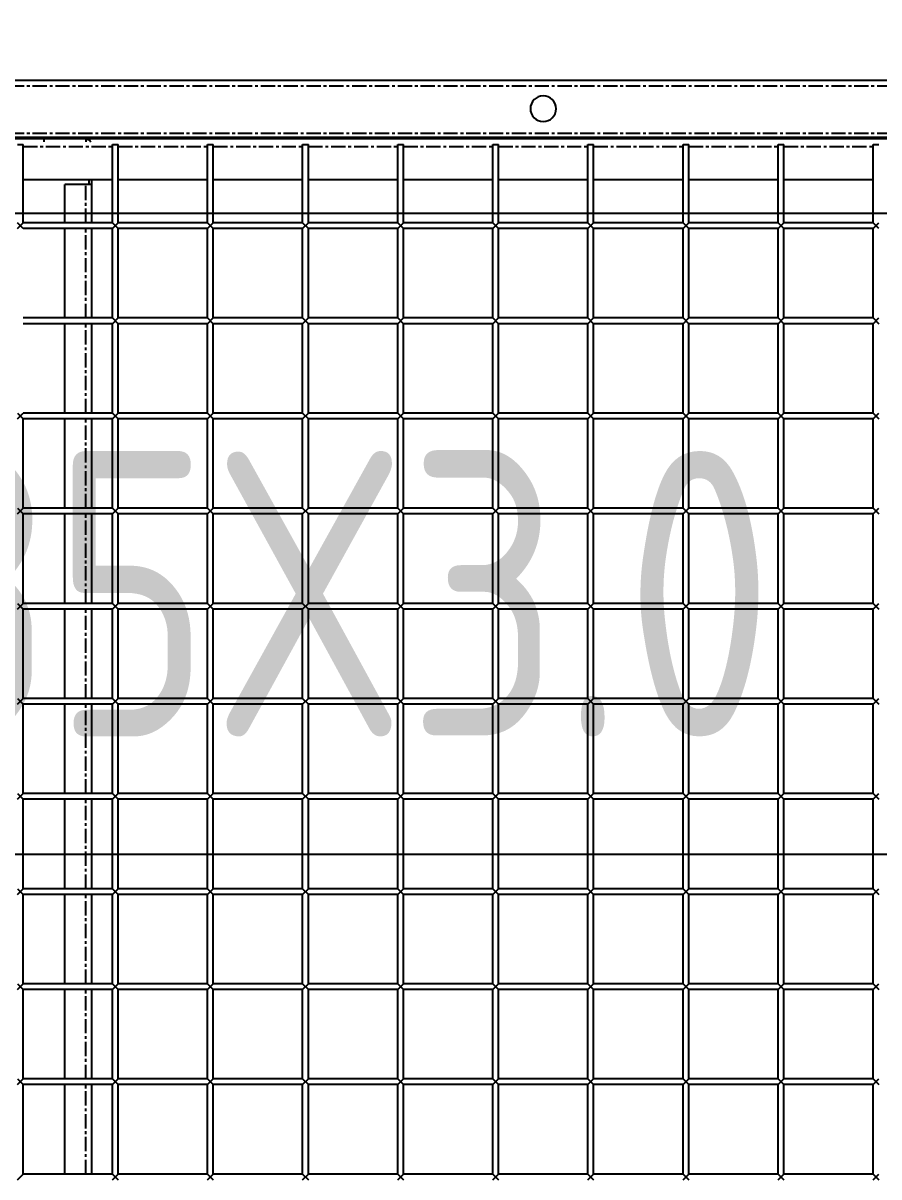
# Model space of a CAD drawing. Header units: millimetres. Extents: x -198529 to 244266, y -64 to 158464.
# Drawn here: x -164532 to -164082, y 108124 to 108730 of the extents above; entities that cross this region are included whole.
import ezdxf

# ---------------------------------------------------------------- set-up
doc = ezdxf.new("R2010")
doc.units = ezdxf.units.MM
doc.linetypes.add('CENTER', pattern=[12, 7.5, -1.5, 1.5, -1.5])
for name, color, linetype in [('0-DCC', 30, 'Continuous'), ('0-DCC-STRUC', 180, 'Continuous'), ('0-DCC-STRUC-T', 4, 'Continuous')]:
    doc.layers.add(name, color=color, linetype=linetype)
doc.styles.add('EDRI-COM', font='tssdeng.shx', dxfattribs={"width": 0.8, "bigfont": 'hztxt.shx'})

# ---------------------------------------------------------------- blocks, each defined once
blk = doc.blocks.new('DCC2850x1800(右)')
at = {"color": 0, "linetype": 'Continuous'}
for p, q in [((65614.5, -72678.48), (62966, -72678.48)), ((62966, -72709.38), (65613, -72709.38)), ((64092.5, -72712.38), (64089.5, -72712.38)), ((64092.5, -72753.48), (64092.5, -72712.38)), ((64139.5, -72753.48), (64139.5, -72712.38)), ((64142.5, -72712.38), (64139.5, -72712.38)), ((64142.5, -72753.48), (64142.5, -72712.38)), ((64189.5, -72753.48), (64189.5, -72712.38)), ((64192.5, -72712.38), (64189.5, -72712.38)), ((64192.5, -72753.48), (64192.5, -72712.38)), ((64239.5, -72753.48), (64239.5, -72712.38)), ((64242.5, -72712.38), (64239.5, -72712.38)), ((64242.5, -72753.48), (64242.5, -72712.38)), ((64289.5, -72753.48), (64289.5, -72712.38)), ((64292.5, -72712.38), (64289.5, -72712.38)), ((64292.5, -72753.48), (64292.5, -72712.38)), ((64339.5, -72753.48), (64339.5, -72712.38)), ((64342.5, -72712.38), (64339.5, -72712.38)), ((64342.5, -72753.48), (64342.5, -72712.38)), ((64389.5, -72753.48), (64389.5, -72712.38)), ((64392.5, -72712.38), (64389.5, -72712.38)), ((64392.5, -72753.48), (64392.5, -72712.38)), ((64439.5, -72753.48), (64439.5, -72712.38)), ((64442.5, -72712.38), (64439.5, -72712.38)), ((64442.5, -72753.48), (64442.5, -72712.38)), ((64489.5, -72753.48), (64489.5, -72712.38)), ((64492.5, -72712.38), (64489.5, -72712.38)), ((64492.5, -72753.48), (64492.5, -72712.38)), ((64528.5, -72709.38), (64528.5, -72710.88)), ((64539.5, -72753.48), (64539.5, -72712.38)), ((64542.5, -72712.38), (64539.5, -72712.38)), ((64092.5, -72730.88), (64139.5, -72730.88)), ((64142.5, -72730.88), (64189.5, -72730.88)), ((64192.5, -72730.88), (64239.5, -72730.88)), ((64242.5, -72730.88), (64289.5, -72730.88)), ((64292.5, -72730.88), (64339.5, -72730.88)), ((64342.5, -72730.88), (64389.5, -72730.88)), ((64392.5, -72730.88), (64439.5, -72730.88)), ((64442.5, -72730.88), (64489.5, -72730.88)), ((64492.5, -72730.88), (64539.5, -72730.88)), ((64503.5, -72730.88), (64503.5, -72753.48)), ((64505, -72730.88), (64505, -72733.38)), ((64503.5, -72733.38), (64517.5, -72733.38)), ((64517.5, -72753.48), (64517.5, -72733.38)), ((64092.5, -72756.48), (64089.5, -72753.48)), ((64089.5, -72756.48), (64092.5, -72753.48)), ((64092.5, -72753.48), (64139.5, -72753.48)), ((64142.5, -72756.48), (64139.5, -72753.48)), ((64139.5, -72756.48), (64142.5, -72753.48)), ((64142.5, -72753.48), (64189.5, -72753.48)), ((64192.5, -72756.48), (64189.5, -72753.48)), ((64189.5, -72756.48), (64192.5, -72753.48)), ((64192.5, -72753.48), (64239.5, -72753.48)), ((64242.5, -72756.48), (64239.5, -72753.48)), ((64239.5, -72756.48), (64242.5, -72753.48)), ((64242.5, -72753.48), (64289.5, -72753.48)), ((64292.5, -72756.48), (64289.5, -72753.48)), ((64289.5, -72756.48), (64292.5, -72753.48)), ((64292.5, -72753.48), (64339.5, -72753.48)), ((64342.5, -72756.48), (64339.5, -72753.48)), ((64339.5, -72756.48), (64342.5, -72753.48)), ((64342.5, -72753.48), (64389.5, -72753.48)), ((64392.5, -72756.48), (64389.5, -72753.48)), ((64389.5, -72756.48), (64392.5, -72753.48)), ((64392.5, -72753.48), (64439.5, -72753.48)), ((64442.5, -72756.48), (64439.5, -72753.48)), ((64439.5, -72756.48), (64442.5, -72753.48)), ((64442.5, -72753.48), (64489.5, -72753.48)), ((64492.5, -72756.48), (64489.5, -72753.48)), ((64489.5, -72756.48), (64492.5, -72753.48)), ((64492.5, -72753.48), (64539.5, -72753.48)), ((64542.5, -72756.48), (64539.5, -72753.48)), ((64539.5, -72756.48), (64542.5, -72753.48)), ((64092.5, -72756.48), (64139.5, -72756.48)), ((64092.5, -72803.48), (64092.5, -72756.48)), ((64139.5, -72803.48), (64139.5, -72756.48)), ((64142.5, -72756.48), (64189.5, -72756.48)), ((64142.5, -72803.48), (64142.5, -72756.48)), ((64189.5, -72803.48), (64189.5, -72756.48)), ((64192.5, -72756.48), (64239.5, -72756.48)), ((64192.5, -72803.48), (64192.5, -72756.48)), ((64239.5, -72803.48), (64239.5, -72756.48)), ((64242.5, -72756.48), (64289.5, -72756.48)), ((64242.5, -72803.48), (64242.5, -72756.48)), ((64289.5, -72803.48), (64289.5, -72756.48)), ((64292.5, -72756.48), (64339.5, -72756.48)), ((64292.5, -72803.48), (64292.5, -72756.48)), ((64339.5, -72803.48), (64339.5, -72756.48)), ((64342.5, -72756.48), (64389.5, -72756.48)), ((64342.5, -72803.48), (64342.5, -72756.48)), ((64389.5, -72803.48), (64389.5, -72756.48)), ((64392.5, -72756.48), (64439.5, -72756.48)), ((64392.5, -72803.48), (64392.5, -72756.48)), ((64439.5, -72803.48), (64439.5, -72756.48)), ((64442.5, -72756.48), (64489.5, -72756.48)), ((64442.5, -72803.48), (64442.5, -72756.48)), ((64489.5, -72803.48), (64489.5, -72756.48)), ((64492.5, -72756.48), (64539.5, -72756.48)), ((64492.5, -72803.48), (64492.5, -72756.48)), ((64503.5, -72756.48), (64503.5, -72803.48)), ((64517.5, -72803.48), (64517.5, -72756.48)), ((64092.5, -72806.48), (64089.5, -72803.48)), ((64092.5, -72803.48), (64089.5, -72806.48)), ((64092.5, -72803.48), (64139.5, -72803.48)), ((64142.5, -72806.48), (64139.5, -72803.48)), ((64142.5, -72803.48), (64139.5, -72806.48)), ((64142.5, -72803.48), (64189.5, -72803.48)), ((64192.5, -72806.48), (64189.5, -72803.48)), ((64192.5, -72803.48), (64189.5, -72806.48)), ((64192.5, -72803.48), (64239.5, -72803.48)), ((64242.5, -72806.48), (64239.5, -72803.48)), ((64242.5, -72803.48), (64239.5, -72806.48)), ((64242.5, -72803.48), (64289.5, -72803.48)), ((64292.5, -72806.48), (64289.5, -72803.48)), ((64292.5, -72803.48), (64289.5, -72806.48)), ((64292.5, -72803.48), (64339.5, -72803.48)), ((64342.5, -72806.48), (64339.5, -72803.48)), ((64342.5, -72803.48), (64339.5, -72806.48)), ((64342.5, -72803.48), (64389.5, -72803.48)), ((64392.5, -72806.48), (64389.5, -72803.48)), ((64392.5, -72803.48), (64389.5, -72806.48)), ((64392.5, -72803.48), (64439.5, -72803.48)), ((64442.5, -72806.48), (64439.5, -72803.48)), ((64442.5, -72803.48), (64439.5, -72806.48)), ((64442.5, -72803.48), (64489.5, -72803.48)), ((64492.5, -72806.48), (64489.5, -72803.48)), ((64492.5, -72803.48), (64489.5, -72806.48)), ((64492.5, -72803.48), (64539.5, -72803.48)), ((64092.5, -72853.48), (64092.5, -72806.48)), ((64092.5, -72806.48), (64139.5, -72806.48)), ((64139.5, -72853.48), (64139.5, -72806.48)), ((64142.5, -72853.48), (64142.5, -72806.48)), ((64142.5, -72806.48), (64189.5, -72806.48)), ((64189.5, -72853.48), (64189.5, -72806.48)), ((64192.5, -72853.48), (64192.5, -72806.48)), ((64192.5, -72806.48), (64239.5, -72806.48)), ((64239.5, -72853.48), (64239.5, -72806.48)), ((64242.5, -72853.48), (64242.5, -72806.48)), ((64242.5, -72806.48), (64289.5, -72806.48)), ((64289.5, -72853.48), (64289.5, -72806.48)), ((64292.5, -72853.48), (64292.5, -72806.48)), ((64292.5, -72806.48), (64339.5, -72806.48)), ((64339.5, -72853.48), (64339.5, -72806.48)), ((64342.5, -72853.48), (64342.5, -72806.48)), ((64342.5, -72806.48), (64389.5, -72806.48)), ((64389.5, -72853.48), (64389.5, -72806.48)), ((64392.5, -72853.48), (64392.5, -72806.48)), ((64392.5, -72806.48), (64439.5, -72806.48)), ((64439.5, -72853.48), (64439.5, -72806.48)), ((64442.5, -72853.48), (64442.5, -72806.48)), ((64442.5, -72806.48), (64489.5, -72806.48)), ((64489.5, -72853.48), (64489.5, -72806.48)), ((64492.5, -72853.48), (64492.5, -72806.48)), ((64492.5, -72806.48), (64539.5, -72806.48)), ((64503.5, -72806.48), (64503.5, -72853.48)), ((64517.5, -72853.48), (64517.5, -72806.48)), ((64092.5, -72856.48), (64089.5, -72853.48)), ((64092.5, -72853.48), (64089.5, -72856.48)), ((64092.5, -72853.48), (64139.5, -72853.48)), ((64092.5, -72903.48), (64092.5, -72856.48)), ((64092.5, -72856.48), (64139.5, -72856.48)), ((64142.5, -72856.48), (64139.5, -72853.48)), ((64142.5, -72853.48), (64139.5, -72856.48)), ((64139.5, -72903.48), (64139.5, -72856.48)), ((64142.5, -72853.48), (64189.5, -72853.48)), ((64142.5, -72903.48), (64142.5, -72856.48)), ((64142.5, -72856.48), (64189.5, -72856.48)), ((64192.5, -72856.48), (64189.5, -72853.48)), ((64192.5, -72853.48), (64189.5, -72856.48)), ((64189.5, -72903.48), (64189.5, -72856.48)), ((64192.5, -72853.48), (64239.5, -72853.48)), ((64192.5, -72903.48), (64192.5, -72856.48)), ((64192.5, -72856.48), (64239.5, -72856.48)), ((64242.5, -72856.48), (64239.5, -72853.48)), ((64242.5, -72853.48), (64239.5, -72856.48)), ((64239.5, -72903.48), (64239.5, -72856.48)), ((64242.5, -72853.48), (64289.5, -72853.48)), ((64242.5, -72903.48), (64242.5, -72856.48)), ((64242.5, -72856.48), (64289.5, -72856.48)), ((64292.5, -72856.48), (64289.5, -72853.48)), ((64292.5, -72853.48), (64289.5, -72856.48)), ((64289.5, -72903.48), (64289.5, -72856.48)), ((64292.5, -72853.48), (64339.5, -72853.48)), ((64292.5, -72903.48), (64292.5, -72856.48)), ((64292.5, -72856.48), (64339.5, -72856.48)), ((64342.5, -72856.48), (64339.5, -72853.48)), ((64342.5, -72853.48), (64339.5, -72856.48)), ((64339.5, -72903.48), (64339.5, -72856.48)), ((64342.5, -72853.48), (64389.5, -72853.48)), ((64342.5, -72903.48), (64342.5, -72856.48)), ((64342.5, -72856.48), (64389.5, -72856.48)), ((64392.5, -72856.48), (64389.5, -72853.48)), ((64392.5, -72853.48), (64389.5, -72856.48)), ((64389.5, -72903.48), (64389.5, -72856.48)), ((64392.5, -72853.48), (64439.5, -72853.48)), ((64392.5, -72903.48), (64392.5, -72856.48)), ((64392.5, -72856.48), (64439.5, -72856.48)), ((64442.5, -72856.48), (64439.5, -72853.48)), ((64442.5, -72853.48), (64439.5, -72856.48)), ((64439.5, -72903.48), (64439.5, -72856.48)), ((64442.5, -72853.48), (64489.5, -72853.48)), ((64442.5, -72903.48), (64442.5, -72856.48)), ((64442.5, -72856.48), (64489.5, -72856.48)), ((64492.5, -72856.48), (64489.5, -72853.48)), ((64492.5, -72853.48), (64489.5, -72856.48)), ((64489.5, -72903.48), (64489.5, -72856.48)), ((64492.5, -72853.48), (64539.5, -72853.48)), ((64492.5, -72903.48), (64492.5, -72856.48)), ((64492.5, -72856.48), (64539.5, -72856.48)), ((64503.5, -72856.48), (64503.5, -72903.48)), ((64517.5, -72903.48), (64517.5, -72856.48)), ((64542.5, -72856.48), (64539.5, -72853.48)), ((64542.5, -72853.48), (64539.5, -72856.48)), ((64539.5, -72903.48), (64539.5, -72856.48)), ((64092.5, -72906.48), (64089.5, -72903.48)), ((64092.5, -72903.48), (64089.5, -72906.48)), ((64092.5, -72903.48), (64139.5, -72903.48)), ((64092.5, -72953.48), (64092.5, -72906.48)), ((64092.5, -72906.48), (64139.5, -72906.48)), ((64142.5, -72906.48), (64139.5, -72903.48)), ((64142.5, -72903.48), (64139.5, -72906.48)), ((64139.5, -72953.48), (64139.5, -72906.48)), ((64142.5, -72903.48), (64189.5, -72903.48)), ((64142.5, -72953.48), (64142.5, -72906.48)), ((64142.5, -72906.48), (64189.5, -72906.48)), ((64192.5, -72906.48), (64189.5, -72903.48)), ((64192.5, -72903.48), (64189.5, -72906.48)), ((64189.5, -72953.48), (64189.5, -72906.48)), ((64192.5, -72903.48), (64239.5, -72903.48)), ((64192.5, -72953.48), (64192.5, -72906.48)), ((64192.5, -72906.48), (64239.5, -72906.48)), ((64242.5, -72906.48), (64239.5, -72903.48)), ((64242.5, -72903.48), (64239.5, -72906.48)), ((64239.5, -72953.48), (64239.5, -72906.48)), ((64242.5, -72903.48), (64289.5, -72903.48)), ((64242.5, -72953.48), (64242.5, -72906.48)), ((64242.5, -72906.48), (64289.5, -72906.48)), ((64292.5, -72906.48), (64289.5, -72903.48)), ((64292.5, -72903.48), (64289.5, -72906.48)), ((64289.5, -72953.48), (64289.5, -72906.48)), ((64292.5, -72903.48), (64339.5, -72903.48)), ((64292.5, -72953.48), (64292.5, -72906.48)), ((64292.5, -72906.48), (64339.5, -72906.48)), ((64342.5, -72906.48), (64339.5, -72903.48)), ((64342.5, -72903.48), (64339.5, -72906.48)), ((64339.5, -72953.48), (64339.5, -72906.48)), ((64342.5, -72903.48), (64389.5, -72903.48)), ((64342.5, -72953.48), (64342.5, -72906.48)), ((64342.5, -72906.48), (64389.5, -72906.48)), ((64392.5, -72906.48), (64389.5, -72903.48)), ((64392.5, -72903.48), (64389.5, -72906.48)), ((64389.5, -72953.48), (64389.5, -72906.48)), ((64392.5, -72903.48), (64439.5, -72903.48)), ((64392.5, -72953.48), (64392.5, -72906.48)), ((64392.5, -72906.48), (64439.5, -72906.48)), ((64442.5, -72906.48), (64439.5, -72903.48)), ((64442.5, -72903.48), (64439.5, -72906.48)), ((64439.5, -72953.48), (64439.5, -72906.48)), ((64442.5, -72903.48), (64489.5, -72903.48)), ((64442.5, -72953.48), (64442.5, -72906.48)), ((64442.5, -72906.48), (64489.5, -72906.48)), ((64492.5, -72906.48), (64489.5, -72903.48)), ((64492.5, -72903.48), (64489.5, -72906.48)), ((64489.5, -72953.48), (64489.5, -72906.48)), ((64492.5, -72903.48), (64539.5, -72903.48)), ((64492.5, -72953.48), (64492.5, -72906.48)), ((64492.5, -72906.48), (64539.5, -72906.48)), ((64503.5, -72906.48), (64503.5, -72953.48)), ((64517.5, -72953.48), (64517.5, -72906.48)), ((64542.5, -72906.48), (64539.5, -72903.48)), ((64542.5, -72903.48), (64539.5, -72906.48)), ((64539.5, -72953.48), (64539.5, -72906.48)), ((64092.5, -72956.48), (64089.5, -72953.48)), ((64092.5, -72953.48), (64089.5, -72956.48)), ((64092.5, -72953.48), (64139.5, -72953.48)), ((64142.5, -72956.48), (64139.5, -72953.48)), ((64142.5, -72953.48), (64139.5, -72956.48)), ((64142.5, -72953.48), (64189.5, -72953.48)), ((64192.5, -72956.48), (64189.5, -72953.48)), ((64192.5, -72953.48), (64189.5, -72956.48)), ((64192.5, -72953.48), (64239.5, -72953.48)), ((64242.5, -72956.48), (64239.5, -72953.48)), ((64242.5, -72953.48), (64239.5, -72956.48)), ((64242.5, -72953.48), (64289.5, -72953.48)), ((64292.5, -72956.48), (64289.5, -72953.48)), ((64292.5, -72953.48), (64289.5, -72956.48)), ((64292.5, -72953.48), (64339.5, -72953.48)), ((64342.5, -72956.48), (64339.5, -72953.48)), ((64342.5, -72953.48), (64339.5, -72956.48)), ((64342.5, -72953.48), (64389.5, -72953.48)), ((64392.5, -72956.48), (64389.5, -72953.48)), ((64392.5, -72953.48), (64389.5, -72956.48)), ((64392.5, -72953.48), (64439.5, -72953.48)), ((64442.5, -72956.48), (64439.5, -72953.48)), ((64442.5, -72953.48), (64439.5, -72956.48)), ((64442.5, -72953.48), (64489.5, -72953.48)), ((64492.5, -72956.48), (64489.5, -72953.48)), ((64492.5, -72953.48), (64489.5, -72956.48)), ((64492.5, -72953.48), (64539.5, -72953.48)), ((64542.5, -72956.48), (64539.5, -72953.48)), ((64542.5, -72953.48), (64539.5, -72956.48)), ((64092.5, -73003.48), (64092.5, -72956.48)), ((64092.5, -72956.48), (64139.5, -72956.48)), ((64139.5, -73003.48), (64139.5, -72956.48)), ((64142.5, -73003.48), (64142.5, -72956.48)), ((64142.5, -72956.48), (64189.5, -72956.48)), ((64189.5, -73003.48), (64189.5, -72956.48)), ((64192.5, -73003.48), (64192.5, -72956.48)), ((64192.5, -72956.48), (64239.5, -72956.48)), ((64239.5, -73003.48), (64239.5, -72956.48)), ((64242.5, -73003.48), (64242.5, -72956.48)), ((64242.5, -72956.48), (64289.5, -72956.48)), ((64289.5, -73003.48), (64289.5, -72956.48)), ((64292.5, -73003.48), (64292.5, -72956.48)), ((64292.5, -72956.48), (64339.5, -72956.48)), ((64339.5, -73003.48), (64339.5, -72956.48)), ((64342.5, -73003.48), (64342.5, -72956.48)), ((64342.5, -72956.48), (64389.5, -72956.48)), ((64389.5, -73003.48), (64389.5, -72956.48)), ((64392.5, -73003.48), (64392.5, -72956.48)), ((64392.5, -72956.48), (64439.5, -72956.48)), ((64439.5, -73003.48), (64439.5, -72956.48)), ((64442.5, -73003.48), (64442.5, -72956.48)), ((64442.5, -72956.48), (64489.5, -72956.48)), ((64489.5, -73003.48), (64489.5, -72956.48)), ((64492.5, -73003.48), (64492.5, -72956.48)), ((64492.5, -72956.48), (64539.5, -72956.48)), ((64503.5, -72956.48), (64503.5, -73003.48)), ((64517.5, -73003.48), (64517.5, -72956.48)), ((64539.5, -73003.48), (64539.5, -72956.48)), ((64092.5, -73006.48), (64089.5, -73003.48)), ((64092.5, -73003.48), (64089.5, -73006.48)), ((64092.5, -73003.48), (64139.5, -73003.48)), ((64142.5, -73006.48), (64139.5, -73003.48)), ((64142.5, -73003.48), (64139.5, -73006.48)), ((64142.5, -73003.48), (64189.5, -73003.48)), ((64192.5, -73006.48), (64189.5, -73003.48)), ((64192.5, -73003.48), (64189.5, -73006.48)), ((64192.5, -73003.48), (64239.5, -73003.48)), ((64242.5, -73006.48), (64239.5, -73003.48)), ((64242.5, -73003.48), (64239.5, -73006.48)), ((64242.5, -73003.48), (64289.5, -73003.48)), ((64292.5, -73006.48), (64289.5, -73003.48)), ((64292.5, -73003.48), (64289.5, -73006.48)), ((64292.5, -73003.48), (64339.5, -73003.48)), ((64342.5, -73006.48), (64339.5, -73003.48)), ((64342.5, -73003.48), (64339.5, -73006.48)), ((64342.5, -73003.48), (64389.5, -73003.48)), ((64392.5, -73006.48), (64389.5, -73003.48)), ((64392.5, -73003.48), (64389.5, -73006.48)), ((64392.5, -73003.48), (64439.5, -73003.48)), ((64442.5, -73006.48), (64439.5, -73003.48)), ((64442.5, -73003.48), (64439.5, -73006.48)), ((64442.5, -73003.48), (64489.5, -73003.48)), ((64492.5, -73006.48), (64489.5, -73003.48)), ((64492.5, -73003.48), (64489.5, -73006.48)), ((64492.5, -73003.48), (64539.5, -73003.48)), ((64542.5, -73006.48), (64539.5, -73003.48)), ((64542.5, -73003.48), (64539.5, -73006.48)), ((64092.5, -73053.48), (64092.5, -73006.48)), ((64092.5, -73006.48), (64139.5, -73006.48)), ((64139.5, -73053.48), (64139.5, -73006.48)), ((64142.5, -73053.48), (64142.5, -73006.48)), ((64142.5, -73006.48), (64189.5, -73006.48)), ((64189.5, -73053.48), (64189.5, -73006.48)), ((64192.5, -73053.48), (64192.5, -73006.48)), ((64192.5, -73006.48), (64239.5, -73006.48)), ((64239.5, -73053.48), (64239.5, -73006.48)), ((64242.5, -73053.48), (64242.5, -73006.48)), ((64242.5, -73006.48), (64289.5, -73006.48)), ((64289.5, -73053.48), (64289.5, -73006.48)), ((64292.5, -73053.48), (64292.5, -73006.48)), ((64292.5, -73006.48), (64339.5, -73006.48)), ((64339.5, -73053.48), (64339.5, -73006.48)), ((64342.5, -73053.48), (64342.5, -73006.48)), ((64342.5, -73006.48), (64389.5, -73006.48)), ((64389.5, -73053.48), (64389.5, -73006.48)), ((64392.5, -73053.48), (64392.5, -73006.48)), ((64392.5, -73006.48), (64439.5, -73006.48)), ((64439.5, -73053.48), (64439.5, -73006.48)), ((64442.5, -73053.48), (64442.5, -73006.48)), ((64442.5, -73006.48), (64489.5, -73006.48)), ((64489.5, -73053.48), (64489.5, -73006.48)), ((64492.5, -73053.48), (64492.5, -73006.48)), ((64492.5, -73006.48), (64539.5, -73006.48)), ((64503.5, -73006.48), (64503.5, -73053.48)), ((64517.5, -73053.48), (64517.5, -73006.48)), ((64539.5, -73053.48), (64539.5, -73006.48)), ((64092.5, -73056.48), (64089.5, -73053.48)), ((64092.5, -73053.48), (64089.5, -73056.48)), ((64092.5, -73053.48), (64139.5, -73053.48)), ((64092.5, -73103.48), (64092.5, -73056.48)), ((64092.5, -73056.48), (64139.5, -73056.48)), ((64142.5, -73056.48), (64139.5, -73053.48)), ((64142.5, -73053.48), (64139.5, -73056.48)), ((64139.5, -73103.48), (64139.5, -73056.48)), ((64142.5, -73053.48), (64189.5, -73053.48)), ((64142.5, -73103.48), (64142.5, -73056.48)), ((64142.5, -73056.48), (64189.5, -73056.48)), ((64192.5, -73056.48), (64189.5, -73053.48)), ((64192.5, -73053.48), (64189.5, -73056.48)), ((64189.5, -73103.48), (64189.5, -73056.48)), ((64192.5, -73053.48), (64239.5, -73053.48)), ((64192.5, -73103.48), (64192.5, -73056.48)), ((64192.5, -73056.48), (64239.5, -73056.48)), ((64242.5, -73056.48), (64239.5, -73053.48)), ((64242.5, -73053.48), (64239.5, -73056.48)), ((64239.5, -73103.48), (64239.5, -73056.48)), ((64242.5, -73053.48), (64289.5, -73053.48)), ((64242.5, -73103.48), (64242.5, -73056.48)), ((64242.5, -73056.48), (64289.5, -73056.48)), ((64292.5, -73056.48), (64289.5, -73053.48)), ((64292.5, -73053.48), (64289.5, -73056.48)), ((64289.5, -73103.48), (64289.5, -73056.48)), ((64292.5, -73053.48), (64339.5, -73053.48)), ((64292.5, -73103.48), (64292.5, -73056.48)), ((64292.5, -73056.48), (64339.5, -73056.48)), ((64342.5, -73056.48), (64339.5, -73053.48)), ((64342.5, -73053.48), (64339.5, -73056.48)), ((64339.5, -73103.48), (64339.5, -73056.48)), ((64342.5, -73053.48), (64389.5, -73053.48)), ((64342.5, -73103.48), (64342.5, -73056.48)), ((64342.5, -73056.48), (64389.5, -73056.48)), ((64392.5, -73056.48), (64389.5, -73053.48)), ((64392.5, -73053.48), (64389.5, -73056.48)), ((64389.5, -73103.48), (64389.5, -73056.48)), ((64392.5, -73053.48), (64439.5, -73053.48)), ((64392.5, -73103.48), (64392.5, -73056.48)), ((64392.5, -73056.48), (64439.5, -73056.48)), ((64442.5, -73056.48), (64439.5, -73053.48)), ((64442.5, -73053.48), (64439.5, -73056.48)), ((64439.5, -73103.48), (64439.5, -73056.48)), ((64442.5, -73053.48), (64489.5, -73053.48)), ((64442.5, -73103.48), (64442.5, -73056.48)), ((64442.5, -73056.48), (64489.5, -73056.48)), ((64492.5, -73056.48), (64489.5, -73053.48)), ((64492.5, -73053.48), (64489.5, -73056.48)), ((64489.5, -73103.48), (64489.5, -73056.48)), ((64492.5, -73053.48), (64539.5, -73053.48)), ((64492.5, -73103.48), (64492.5, -73056.48)), ((64492.5, -73056.48), (64539.5, -73056.48)), ((64503.5, -73056.48), (64503.5, -73103.48)), ((64517.5, -73103.48), (64517.5, -73056.48)), ((64542.5, -73056.48), (64539.5, -73053.48)), ((64542.5, -73053.48), (64539.5, -73056.48)), ((64539.5, -73103.48), (64539.5, -73056.48)), ((64092.5, -73106.48), (64089.5, -73103.48)), ((64092.5, -73103.48), (64089.5, -73106.48)), ((64092.5, -73103.48), (64139.5, -73103.48)), ((64092.5, -73153.48), (64092.5, -73106.48)), ((64092.5, -73106.48), (64139.5, -73106.48)), ((64142.5, -73106.48), (64139.5, -73103.48)), ((64142.5, -73103.48), (64139.5, -73106.48)), ((64139.5, -73153.48), (64139.5, -73106.48)), ((64142.5, -73103.48), (64189.5, -73103.48)), ((64142.5, -73153.48), (64142.5, -73106.48)), ((64142.5, -73106.48), (64189.5, -73106.48)), ((64192.5, -73106.48), (64189.5, -73103.48)), ((64192.5, -73103.48), (64189.5, -73106.48)), ((64189.5, -73153.48), (64189.5, -73106.48)), ((64192.5, -73103.48), (64239.5, -73103.48)), ((64192.5, -73153.48), (64192.5, -73106.48)), ((64192.5, -73106.48), (64239.5, -73106.48)), ((64242.5, -73106.48), (64239.5, -73103.48)), ((64242.5, -73103.48), (64239.5, -73106.48)), ((64239.5, -73153.48), (64239.5, -73106.48)), ((64242.5, -73103.48), (64289.5, -73103.48)), ((64242.5, -73153.48), (64242.5, -73106.48)), ((64242.5, -73106.48), (64289.5, -73106.48)), ((64292.5, -73106.48), (64289.5, -73103.48)), ((64292.5, -73103.48), (64289.5, -73106.48)), ((64289.5, -73153.48), (64289.5, -73106.48)), ((64292.5, -73103.48), (64339.5, -73103.48)), ((64292.5, -73153.48), (64292.5, -73106.48)), ((64292.5, -73106.48), (64339.5, -73106.48)), ((64342.5, -73106.48), (64339.5, -73103.48)), ((64342.5, -73103.48), (64339.5, -73106.48)), ((64339.5, -73153.48), (64339.5, -73106.48)), ((64342.5, -73103.48), (64389.5, -73103.48)), ((64342.5, -73153.48), (64342.5, -73106.48)), ((64342.5, -73106.48), (64389.5, -73106.48)), ((64392.5, -73106.48), (64389.5, -73103.48)), ((64392.5, -73103.48), (64389.5, -73106.48)), ((64389.5, -73153.48), (64389.5, -73106.48)), ((64392.5, -73103.48), (64439.5, -73103.48)), ((64392.5, -73153.48), (64392.5, -73106.48)), ((64392.5, -73106.48), (64439.5, -73106.48)), ((64442.5, -73106.48), (64439.5, -73103.48)), ((64442.5, -73103.48), (64439.5, -73106.48)), ((64439.5, -73153.48), (64439.5, -73106.48)), ((64442.5, -73103.48), (64489.5, -73103.48)), ((64442.5, -73153.48), (64442.5, -73106.48)), ((64442.5, -73106.48), (64489.5, -73106.48)), ((64492.5, -73106.48), (64489.5, -73103.48)), ((64492.5, -73103.48), (64489.5, -73106.48)), ((64489.5, -73153.48), (64489.5, -73106.48)), ((64492.5, -73103.48), (64539.5, -73103.48)), ((64492.5, -73153.48), (64492.5, -73106.48)), ((64492.5, -73106.48), (64539.5, -73106.48)), ((64503.5, -73106.48), (64503.5, -73153.48)), ((64517.5, -73153.48), (64517.5, -73106.48)), ((64542.5, -73106.48), (64539.5, -73103.48)), ((64542.5, -73103.48), (64539.5, -73106.48)), ((64539.5, -73153.48), (64539.5, -73106.48)), ((64092.5, -73156.48), (64089.5, -73153.48)), ((64092.5, -73153.48), (64089.5, -73156.48)), ((64092.5, -73153.48), (64139.5, -73153.48)), ((64142.5, -73156.48), (64139.5, -73153.48)), ((64142.5, -73153.48), (64139.5, -73156.48)), ((64142.5, -73153.48), (64189.5, -73153.48)), ((64192.5, -73156.48), (64189.5, -73153.48)), ((64192.5, -73153.48), (64189.5, -73156.48)), ((64192.5, -73153.48), (64239.5, -73153.48)), ((64242.5, -73156.48), (64239.5, -73153.48)), ((64242.5, -73153.48), (64239.5, -73156.48)), ((64242.5, -73153.48), (64289.5, -73153.48)), ((64292.5, -73156.48), (64289.5, -73153.48)), ((64292.5, -73153.48), (64289.5, -73156.48)), ((64292.5, -73153.48), (64339.5, -73153.48)), ((64342.5, -73156.48), (64339.5, -73153.48)), ((64342.5, -73153.48), (64339.5, -73156.48)), ((64342.5, -73153.48), (64389.5, -73153.48)), ((64392.5, -73156.48), (64389.5, -73153.48)), ((64392.5, -73153.48), (64389.5, -73156.48)), ((64392.5, -73153.48), (64439.5, -73153.48)), ((64442.5, -73156.48), (64439.5, -73153.48)), ((64442.5, -73153.48), (64439.5, -73156.48)), ((64442.5, -73153.48), (64489.5, -73153.48)), ((64492.5, -73156.48), (64489.5, -73153.48)), ((64492.5, -73153.48), (64489.5, -73156.48)), ((64492.5, -73153.48), (64539.5, -73153.48)), ((64542.5, -73156.48), (64539.5, -73153.48)), ((64542.5, -73153.48), (64539.5, -73156.48)), ((64092.5, -73203.48), (64092.5, -73156.48)), ((64092.5, -73156.48), (64139.5, -73156.48)), ((64139.5, -73203.48), (64139.5, -73156.48)), ((64142.5, -73203.48), (64142.5, -73156.48)), ((64142.5, -73156.48), (64189.5, -73156.48)), ((64189.5, -73203.48), (64189.5, -73156.48)), ((64192.5, -73203.48), (64192.5, -73156.48)), ((64192.5, -73156.48), (64239.5, -73156.48)), ((64239.5, -73203.48), (64239.5, -73156.48)), ((64242.5, -73203.48), (64242.5, -73156.48)), ((64242.5, -73156.48), (64289.5, -73156.48)), ((64289.5, -73203.48), (64289.5, -73156.48)), ((64292.5, -73203.48), (64292.5, -73156.48)), ((64292.5, -73156.48), (64339.5, -73156.48)), ((64339.5, -73203.48), (64339.5, -73156.48)), ((64342.5, -73203.48), (64342.5, -73156.48)), ((64342.5, -73156.48), (64389.5, -73156.48)), ((64389.5, -73203.48), (64389.5, -73156.48)), ((64392.5, -73203.48), (64392.5, -73156.48)), ((64392.5, -73156.48), (64439.5, -73156.48)), ((64439.5, -73203.48), (64439.5, -73156.48)), ((64442.5, -73203.48), (64442.5, -73156.48)), ((64442.5, -73156.48), (64489.5, -73156.48)), ((64489.5, -73203.48), (64489.5, -73156.48)), ((64492.5, -73203.48), (64492.5, -73156.48)), ((64492.5, -73156.48), (64539.5, -73156.48)), ((64503.5, -73156.48), (64503.5, -73203.48)), ((64517.5, -73203.48), (64517.5, -73156.48)), ((64539.5, -73203.48), (64539.5, -73156.48)), ((64092.5, -73206.48), (64089.5, -73203.48)), ((64092.5, -73203.48), (64089.5, -73206.48)), ((64092.5, -73203.48), (64139.5, -73203.48)), ((64142.5, -73206.48), (64139.5, -73203.48)), ((64142.5, -73203.48), (64139.5, -73206.48)), ((64142.5, -73203.48), (64189.5, -73203.48)), ((64192.5, -73206.48), (64189.5, -73203.48)), ((64192.5, -73203.48), (64189.5, -73206.48)), ((64192.5, -73203.48), (64239.5, -73203.48)), ((64242.5, -73206.48), (64239.5, -73203.48)), ((64242.5, -73203.48), (64239.5, -73206.48)), ((64242.5, -73203.48), (64289.5, -73203.48)), ((64292.5, -73206.48), (64289.5, -73203.48)), ((64292.5, -73203.48), (64289.5, -73206.48)), ((64292.5, -73203.48), (64339.5, -73203.48)), ((64342.5, -73206.48), (64339.5, -73203.48)), ((64342.5, -73203.48), (64339.5, -73206.48)), ((64342.5, -73203.48), (64389.5, -73203.48)), ((64392.5, -73206.48), (64389.5, -73203.48)), ((64392.5, -73203.48), (64389.5, -73206.48)), ((64392.5, -73203.48), (64439.5, -73203.48)), ((64442.5, -73206.48), (64439.5, -73203.48)), ((64442.5, -73203.48), (64439.5, -73206.48)), ((64442.5, -73203.48), (64489.5, -73203.48)), ((64492.5, -73206.48), (64489.5, -73203.48)), ((64492.5, -73203.48), (64489.5, -73206.48)), ((64492.5, -73203.48), (64539.5, -73203.48)), ((64542.5, -73206.48), (64539.5, -73203.48)), ((64542.5, -73203.48), (64539.5, -73206.48)), ((64092.5, -73253.48), (64092.5, -73206.48)), ((64092.5, -73206.48), (64139.5, -73206.48)), ((64139.5, -73253.48), (64139.5, -73206.48)), ((64142.5, -73253.48), (64142.5, -73206.48)), ((64142.5, -73206.48), (64189.5, -73206.48)), ((64189.5, -73253.48), (64189.5, -73206.48)), ((64192.5, -73253.48), (64192.5, -73206.48)), ((64192.5, -73206.48), (64239.5, -73206.48)), ((64239.5, -73253.48), (64239.5, -73206.48)), ((64242.5, -73253.48), (64242.5, -73206.48)), ((64242.5, -73206.48), (64289.5, -73206.48)), ((64289.5, -73253.48), (64289.5, -73206.48)), ((64292.5, -73253.48), (64292.5, -73206.48)), ((64292.5, -73206.48), (64339.5, -73206.48)), ((64339.5, -73253.48), (64339.5, -73206.48)), ((64342.5, -73253.48), (64342.5, -73206.48)), ((64342.5, -73206.48), (64389.5, -73206.48)), ((64389.5, -73253.48), (64389.5, -73206.48)), ((64392.5, -73253.48), (64392.5, -73206.48)), ((64392.5, -73206.48), (64439.5, -73206.48)), ((64439.5, -73253.48), (64439.5, -73206.48)), ((64442.5, -73253.48), (64442.5, -73206.48)), ((64442.5, -73206.48), (64489.5, -73206.48)), ((64489.5, -73253.48), (64489.5, -73206.48)), ((64492.5, -73253.48), (64492.5, -73206.48)), ((64492.5, -73206.48), (64539.5, -73206.48)), ((64503.5, -73206.48), (64503.5, -73253.48)), ((64517.5, -73253.48), (64517.5, -73206.48)), ((64539.5, -73253.48), (64539.5, -73206.48)), ((64092.5, -73256.48), (64089.5, -73253.48)), ((64092.5, -73253.48), (64089.5, -73256.48)), ((64092.5, -73253.48), (64139.5, -73253.48)), ((64142.5, -73256.48), (64139.5, -73253.48)), ((64142.5, -73253.48), (64139.5, -73256.48)), ((64142.5, -73253.48), (64189.5, -73253.48)), ((64192.5, -73256.48), (64189.5, -73253.48)), ((64192.5, -73253.48), (64189.5, -73256.48)), ((64192.5, -73253.48), (64239.5, -73253.48)), ((64242.5, -73256.48), (64239.5, -73253.48)), ((64242.5, -73253.48), (64239.5, -73256.48)), ((64242.5, -73253.48), (64289.5, -73253.48)), ((64292.5, -73256.48), (64289.5, -73253.48)), ((64292.5, -73253.48), (64289.5, -73256.48)), ((64292.5, -73253.48), (64339.5, -73253.48)), ((64342.5, -73256.48), (64339.5, -73253.48)), ((64342.5, -73253.48), (64339.5, -73256.48)), ((64342.5, -73253.48), (64389.5, -73253.48)), ((64392.5, -73256.48), (64389.5, -73253.48)), ((64392.5, -73253.48), (64389.5, -73256.48)), ((64392.5, -73253.48), (64439.5, -73253.48)), ((64442.5, -73256.48), (64439.5, -73253.48)), ((64442.5, -73253.48), (64439.5, -73256.48)), ((64442.5, -73253.48), (64489.5, -73253.48)), ((64492.5, -73256.48), (64489.5, -73253.48)), ((64492.5, -73253.48), (64489.5, -73256.48)), ((64492.5, -73253.48), (64539.5, -73253.48)), ((64542.5, -73256.48), (64539.5, -73253.48))]:
    blk.add_line(p, q, dxfattribs=at)
at = {"color": 0, "linetype": 'CENTER'}
for p, q in [((65614.5, -72681.48), (62966, -72681.48)), ((65614.5, -72706.38), (62966, -72706.38)), ((64506.5, -72709.38), (64506.5, -72710.88)), ((64139.5, -72713.38), (64092.5, -72713.38)), ((64189.5, -72713.38), (64142.5, -72713.38)), ((64239.5, -72713.38), (64192.5, -72713.38)), ((64289.5, -72713.38), (64242.5, -72713.38)), ((64339.5, -72713.38), (64292.5, -72713.38)), ((64389.5, -72713.38), (64342.5, -72713.38)), ((64439.5, -72713.38), (64392.5, -72713.38)), ((64489.5, -72713.38), (64442.5, -72713.38)), ((64539.5, -72713.38), (64492.5, -72713.38)), ((64506.5, -72753.48), (64506.5, -72733.38)), ((64506.5, -72803.48), (64506.5, -72756.48)), ((64506.5, -72853.48), (64506.5, -72806.48)), ((64506.5, -72903.48), (64506.5, -72856.48)), ((64506.5, -72953.48), (64506.5, -72906.48)), ((64506.5, -73003.48), (64506.5, -72956.48)), ((64506.5, -73053.48), (64506.5, -73006.48)), ((64506.5, -73103.48), (64506.5, -73056.48)), ((64506.5, -73153.48), (64506.5, -73106.48)), ((64506.5, -73203.48), (64506.5, -73156.48)), ((64506.5, -73253.48), (64506.5, -73206.48))]:
    blk.add_line(p, q, dxfattribs=at)
at = {"color": 0, "linetype": 'Continuous'}
blk.add_circle((64266, -72693.48), 6.75, dxfattribs=at)
blk.add_arc((64506.5, -72712.38), 3, 90, 150, dxfattribs=at)

msp = doc.modelspace()

# ---------------------------------------------------------------- linework, layer by layer
at = {"layer": '0-DCC-STRUC'}
for points in [[(-165695.78, 108630.01), (-162995.77, 108630.01), (-162995.77, 108830.01), (-165695.78, 108830.01)], [(-165695.78, 108670.01), (-162995.77, 108670.01), (-162995.77, 108790.01), (-165695.78, 108790.01)]]:
    msp.add_lwpolyline(points, close=True, dxfattribs=at)
at = {"layer": '0-DCC-STRUC-T'}
msp.add_line((-165324.53, 108293.16), (-163921.78, 108293.16), dxfattribs=at)

# ---------------------------------------------------------------- block references
at = {"layer": '0-DCC', "xscale": -1}
msp.add_blockref('DCC2850x1800(右)', (-99992.77, 181378.49), dxfattribs=at)

# ---------------------------------------------------------------- texts
at = {"layer": '0-DCC-STRUC-T', "style": 'EDRI-COM', "width": 0.8}
msp.add_text('C200X100X35X3.0', height=150, dxfattribs=at).set_placement((-165335.23, 108355.08))

doc.saveas('drawing.dxf')
